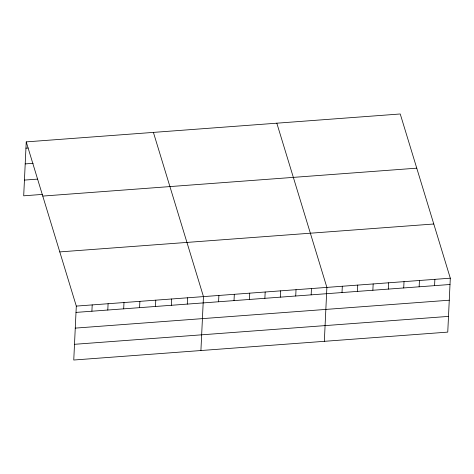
<?xml version="1.0" encoding="UTF-8"?>
<svg xmlns="http://www.w3.org/2000/svg" width="474" height="474" viewBox="0 0 474 474"><rect width="100%" height="100%" fill="white"/><g stroke="black" fill="none" stroke-linecap="round" stroke-linejoin="round"><path stroke-width="0.71" d="M26.242 141.886L76.302 306.097L73.76 360.021L447.758 332.114L450.3 278.191L400.24 113.979L26.242 141.886L23.7 195.809L42.482 194.405M91.903 311.217L92.199 304.912M107.794 310.026L108.096 303.727M123.69 308.841L123.987 302.542M139.587 307.656L139.883 301.357M155.478 306.471L155.78 300.166M171.375 305.286L171.671 298.981M187.271 304.101L187.568 297.796M200.917 350.535L203.464 296.611L153.404 132.394M218.591 301.76L218.887 295.462M234.02 300.611L234.316 294.307M249.448 299.461L249.745 293.157M264.877 298.306L265.173 292.008M280.3 297.157L280.596 290.858M295.729 296.007L296.025 289.703M311.157 294.852L311.454 288.553M324.34 341.321L326.882 287.404L276.822 123.187M342.009 292.553L342.311 286.249M357.437 291.403L357.734 285.099M372.866 290.248L373.162 283.95M388.295 289.099L388.591 282.8M403.724 287.949L404.02 281.645M419.146 286.8L419.443 280.495M434.575 285.644L434.871 279.346M25.946 148.184L28.114 148.024M25.205 163.903L33.15 163.305M24.441 180.09L37.446 179.119M42.761 196.076L416.759 168.169M59.783 251.907L433.781 224.001M76.302 306.097L450.3 278.191M76.006 312.402L450.004 284.495M75.265 328.115L449.263 300.208M74.501 344.308L448.499 316.401"/></g></svg>
